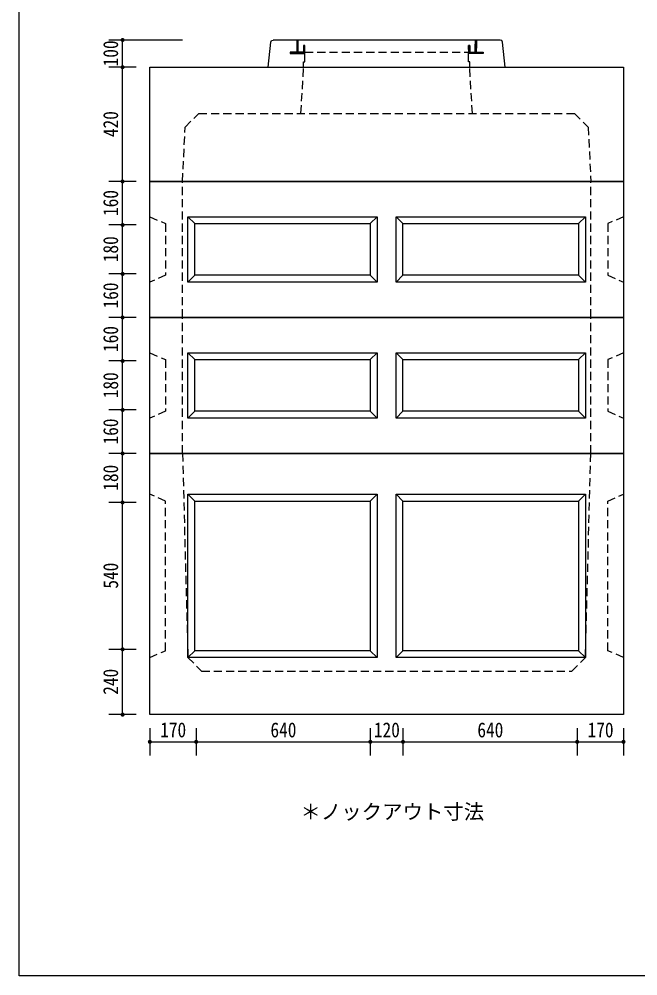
# Model space of a CAD drawing. Units: millimetres, scale not verified. Extents: x -4654 to 4706, y -3533 to 3388.
# Drawn here: x -4654 to -2381, y -3533 to -16 of the extents above; entities that cross this region are included whole.
import ezdxf
from ezdxf.enums import TextEntityAlignment as Align

# ---------------------------------------------------------------- set-up
doc = ezdxf.new("R2010")
doc.units = ezdxf.units.MM
doc.header["$LTSCALE"] = 25
doc.linetypes.add('DASHED1', pattern=[1.8, 1.2, -0.6])
doc.layers.add('0-0_レイヤ_1', color=7, linetype='Continuous')
doc.layers.add('0-9_レイヤ10', color=7, linetype='Continuous')
doc.styles.add('HG丸ｺﾞｼｯｸM-PRO', font='')
doc.styles.add('ＭＳ ゴシック', font='')
doc.styles.get('HG丸ｺﾞｼｯｸM-PRO').set_extended_font_data('HG丸ｺﾞｼｯｸM-PRO')
doc.styles.get('ＭＳ ゴシック').set_extended_font_data('MS Gothic')

msp = doc.modelspace()

# ---------------------------------------------------------------- hatches: boundary and pattern name
at = {"layer": '0-9_レイヤ10'}
for points in [[(-4266.62, -92.5, 1), (-4281.62, -92.5, 1)], [(-4266.62, -192.5, 1), (-4281.62, -192.5, 1)], [(-4266.62, -612.5, 1), (-4281.62, -612.5, 1)], [(-4266.62, -772.5, 1), (-4281.62, -772.5, 1)], [(-4266.62, -952.5, 1), (-4281.62, -952.5, 1)], [(-4266.62, -1112.5, 1), (-4281.62, -1112.5, 1)], [(-4266.62, -1272.5, 1), (-4281.62, -1272.5, 1)], [(-4266.62, -1452.5, 1), (-4281.62, -1452.5, 1)], [(-4266.62, -1612.5, 1), (-4281.62, -1612.5, 1)], [(-4266.62, -1792.5, 1), (-4281.62, -1792.5, 1)], [(-4266.62, -2332.5, 1), (-4281.62, -2332.5, 1)], [(-4266.62, -2572.5, 1), (-4281.62, -2572.5, 1)], [(-4166.62, -2672.5, 1), (-4181.62, -2672.5, 1)], [(-3996.62, -2672.5, 1), (-4011.62, -2672.5, 1)], [(-3356.62, -2672.5, 1), (-3371.62, -2672.5, 1)], [(-3236.62, -2672.5, 1), (-3251.62, -2672.5, 1)], [(-2596.62, -2672.5, 1), (-2611.62, -2672.5, 1)], [(-2426.62, -2672.5, 1), (-2441.62, -2672.5, 1)]]:
    msp.add_hatch(color=256, dxfattribs=at).paths.add_polyline_path(points)

# ---------------------------------------------------------------- linework, layer by layer
at = {"layer": '0-0_レイヤ_1'}
for p, q in [((-4654.12, -3532.82), (-4654.12, 3387.5)), ((-3739.12, -192.5), (-3729.12, -100)), ((-2886.62, -92.5), (-3721.62, -92.5)), ((-3634.12, -95), (-3629.12, -95)), ((-3634.12, -97.5), (-3629.12, -97.5)), ((-3634.12, -100), (-3629.12, -100)), ((-3634.12, -102.5), (-3629.12, -102.5)), ((-3634.12, -105), (-3629.12, -105)), ((-2979.12, -95), (-2974.12, -95)), ((-2979.12, -97.5), (-2974.12, -97.5)), ((-2979.12, -100), (-2974.12, -100)), ((-2979.12, -102.5), (-2974.12, -102.5)), ((-2979.12, -105), (-2974.12, -105)), ((-3659.12, -140), (-3609.12, -140)), ((-3634.12, -107.5), (-3629.12, -107.5)), ((-3634.12, -110), (-3629.12, -110)), ((-3634.12, -112.5), (-3629.12, -112.5)), ((-3634.12, -115), (-3629.12, -115)), ((-3634.12, -117.5), (-3629.12, -117.5)), ((-3634.12, -120), (-3629.12, -120)), ((-3634.12, -122.5), (-3629.12, -122.5)), ((-3634.12, -125), (-3629.12, -125)), ((-3634.12, -127.5), (-3629.12, -127.5)), ((-3634.12, -130), (-3629.12, -130)), ((-3634.12, -132.5), (-3629.12, -132.5)), ((-3634.12, -135), (-3629.12, -135)), ((-3634.12, -137.5), (-3629.12, -137.5)), ((-3609.12, -112.5), (-3604.12, -112.5)), ((-3609.12, -115), (-3604.12, -115)), ((-3609.12, -117.5), (-3604.12, -117.5)), ((-3609.12, -120), (-3604.12, -120)), ((-3609.12, -122.5), (-3604.12, -122.5)), ((-3609.12, -125), (-3604.12, -125)), ((-3609.12, -127.5), (-3604.12, -127.5)), ((-3609.12, -130), (-3604.12, -130)), ((-3609.12, -132.5), (-3604.12, -132.5)), ((-3609.12, -135), (-3604.12, -135)), ((-3609.12, -137.5), (-3604.12, -137.5)), ((-3609.12, -140), (-3604.12, -140)), ((-3004.12, -112.5), (-2999.12, -112.5)), ((-3004.12, -115), (-2999.12, -115)), ((-3004.12, -117.5), (-2999.12, -117.5)), ((-3004.12, -120), (-2999.12, -120)), ((-3004.12, -122.5), (-2999.12, -122.5)), ((-3004.12, -125), (-2999.12, -125)), ((-3004.12, -127.5), (-2999.12, -127.5)), ((-3004.12, -130), (-2999.12, -130)), ((-3004.12, -132.5), (-2999.12, -132.5)), ((-3004.12, -135), (-2999.12, -135)), ((-3004.12, -137.5), (-2949.12, -137.5)), ((-3004.12, -140), (-2949.12, -140)), ((-2979.12, -107.5), (-2974.12, -107.5)), ((-2979.12, -110), (-2974.12, -110)), ((-2979.12, -112.5), (-2974.12, -112.5)), ((-2979.12, -115), (-2974.12, -115)), ((-2979.12, -117.5), (-2974.12, -117.5)), ((-2979.12, -120), (-2974.12, -120)), ((-2979.12, -122.5), (-2974.12, -122.5)), ((-2979.12, -125), (-2974.12, -125)), ((-2979.12, -127.5), (-2974.12, -127.5)), ((-2979.12, -130), (-2974.12, -130)), ((-2979.12, -132.5), (-2974.12, -132.5)), ((-2979.12, -135), (-2974.12, -135)), ((-3659.12, -142.5), (-3609.12, -142.5)), ((-3609.12, -142.5), (-3604.12, -142.5)), ((-4174.12, -192.5), (-2434.12, -192.5)), ((-4174.12, -612.5), (-4174.12, -192.5)), ((-4094.12, -192.5), (-3224.12, -192.5)), ((-2434.12, -192.5), (-2434.12, -612.5)), ((-4174.12, -612.5), (-2434.12, -612.5)), ((-4174.12, -1112.5), (-4174.12, -612.5)), ((-2434.12, -612.5), (-4174.12, -612.5)), ((-4174.12, -612.5), (-2434.12, -612.5)), ((-4174.12, -1112.5), (-4174.12, -612.5)), ((-2434.12, -612.5), (-2434.12, -1112.5)), ((-4034.12, -742.5), (-4009.12, -767.5)), ((-4034.12, -742.5), (-3339.12, -742.5)), ((-4034.12, -982.5), (-4034.12, -742.5)), ((-4034.12, -742.5), (-3339.12, -742.5)), ((-4034.12, -982.5), (-4034.12, -742.5)), ((-4009.12, -767.5), (-3364.12, -767.5)), ((-4009.12, -957.5), (-4009.12, -767.5)), ((-4009.12, -957.5), (-4009.12, -767.5)), ((-3339.12, -742.5), (-3364.12, -767.5)), ((-3364.12, -767.5), (-3364.12, -957.5)), ((-3339.12, -742.5), (-3339.12, -982.5)), ((-3269.12, -742.5), (-3244.12, -767.5)), ((-3269.12, -742.5), (-2574.12, -742.5)), ((-3269.12, -982.5), (-3269.12, -742.5)), ((-3244.12, -767.5), (-2599.12, -767.5)), ((-3244.12, -957.5), (-3244.12, -767.5)), ((-2599.12, -767.5), (-2574.12, -742.5)), ((-2599.12, -767.5), (-2599.12, -957.5)), ((-2574.12, -742.5), (-2574.12, -982.5)), ((-4034.12, -982.5), (-4009.12, -957.5)), ((-3339.12, -982.5), (-4034.12, -982.5)), ((-3364.12, -957.5), (-4009.12, -957.5)), ((-3339.12, -982.5), (-3364.12, -957.5)), ((-3269.12, -982.5), (-3244.12, -957.5)), ((-2574.12, -982.5), (-3269.12, -982.5)), ((-2599.12, -957.5), (-3244.12, -957.5)), ((-2574.12, -982.5), (-2599.12, -957.5)), ((-4174.12, -1112.5), (-2434.12, -1112.5)), ((-4174.12, -1612.5), (-4174.12, -1112.5)), ((-2434.12, -1112.5), (-4174.12, -1112.5)), ((-4174.12, -1112.5), (-2434.12, -1112.5)), ((-4174.12, -1612.5), (-4174.12, -1112.5)), ((-2434.12, -1112.5), (-4174.12, -1112.5)), ((-4174.12, -1112.5), (-2434.12, -1112.5)), ((-2434.12, -1112.5), (-2434.12, -1612.5)), ((-4034.12, -1242.5), (-4009.12, -1267.5)), ((-4034.12, -1242.5), (-3339.12, -1242.5)), ((-4034.12, -1482.5), (-4034.12, -1242.5)), ((-4034.12, -1242.5), (-3339.12, -1242.5)), ((-4034.12, -1482.5), (-4034.12, -1242.5)), ((-3339.12, -1242.5), (-3364.12, -1267.5)), ((-3339.12, -1242.5), (-3339.12, -1482.5)), ((-3269.12, -1242.5), (-3244.12, -1267.5)), ((-3269.12, -1242.5), (-2574.12, -1242.5)), ((-3269.12, -1482.5), (-3269.12, -1242.5)), ((-2599.12, -1267.5), (-2574.12, -1242.5)), ((-2574.12, -1242.5), (-2574.12, -1482.5)), ((-4009.12, -1267.5), (-3364.12, -1267.5)), ((-4009.12, -1457.5), (-4009.12, -1267.5)), ((-4009.12, -1457.5), (-4009.12, -1267.5)), ((-3364.12, -1267.5), (-3364.12, -1457.5)), ((-3244.12, -1267.5), (-2599.12, -1267.5)), ((-3244.12, -1457.5), (-3244.12, -1267.5)), ((-2599.12, -1267.5), (-2599.12, -1457.5)), ((-4034.12, -1482.5), (-4009.12, -1457.5)), ((-3364.12, -1457.5), (-4009.12, -1457.5)), ((-3339.12, -1482.5), (-3364.12, -1457.5)), ((-3269.12, -1482.5), (-3244.12, -1457.5)), ((-2599.12, -1457.5), (-3244.12, -1457.5)), ((-2574.12, -1482.5), (-2599.12, -1457.5)), ((-3339.12, -1482.5), (-4034.12, -1482.5)), ((-2574.12, -1482.5), (-3269.12, -1482.5)), ((-4174.12, -1612.5), (-2434.12, -1612.5)), ((-4174.12, -2572.5), (-4174.12, -1612.5)), ((-2434.12, -1612.5), (-4174.12, -1612.5)), ((-2434.12, -1612.5), (-2434.12, -2572.5)), ((-4034.12, -1762.5), (-4009.12, -1787.5)), ((-4034.12, -2362.5), (-4034.12, -1762.5)), ((-4034.12, -1762.5), (-3339.12, -1762.5)), ((-4009.12, -1787.5), (-3364.12, -1787.5)), ((-3364.12, -1787.5), (-3339.12, -1762.5)), ((-3364.12, -1787.5), (-3364.12, -2337.5)), ((-3339.12, -1762.5), (-3339.12, -2362.5)), ((-3269.12, -1762.5), (-3244.12, -1787.5)), ((-3269.12, -2362.5), (-3269.12, -1762.5)), ((-3269.12, -1762.5), (-2574.12, -1762.5)), ((-3244.12, -2337.5), (-3244.12, -1787.5)), ((-3244.12, -1787.5), (-2599.12, -1787.5)), ((-2599.12, -1787.5), (-2574.12, -1762.5)), ((-2599.12, -1787.5), (-2599.12, -2337.5)), ((-2574.12, -1762.5), (-2574.12, -2362.5)), ((-3364.12, -2337.5), (-4009.12, -2337.5)), ((-3339.12, -2362.5), (-3364.12, -2337.5)), ((-3269.12, -2362.5), (-3244.12, -2337.5)), ((-2599.12, -2337.5), (-3244.12, -2337.5)), ((-2574.12, -2362.5), (-2599.12, -2337.5)), ((-3339.12, -2362.5), (-4034.12, -2362.5)), ((-2574.12, -2362.5), (-3269.12, -2362.5)), ((-2434.12, -2572.5), (-4174.12, -2572.5))]:
    msp.add_line(p, q, dxfattribs=at)
at = {"layer": '0-0_レイヤ_1', "linetype": 'DASHED1'}
for p, q in [((-3604.12, -137.5), (-3004.12, -137.5)), ((-3619.18, -362.5), (-3609.18, -192.5)), ((-2989.18, -362.5), (-2999.18, -192.5)), ((-4044.12, -412.5), (-3994.12, -362.5)), ((-3994.12, -362.5), (-2614.12, -362.5)), ((-2614.12, -362.5), (-2564.12, -412.5)), ((-4054.12, -612.5), (-4044.12, -412.5)), ((-4054.12, -612.5), (-4044.12, -412.5)), ((-2564.12, -412.5), (-2554.12, -612.5)), ((-4054.12, -1112.5), (-4054.12, -612.5)), ((-4054.12, -1112.5), (-4054.12, -612.5)), ((-2554.12, -1112.5), (-2554.12, -612.5)), ((-4174.12, -742.5), (-4116.12, -767.5)), ((-4174.12, -742.5), (-4116.12, -767.5)), ((-4116.12, -767.5), (-4116.12, -957.5)), ((-4116.12, -767.5), (-4116.12, -957.5)), ((-2434.12, -742.5), (-2492.12, -767.5)), ((-2492.12, -767.5), (-2492.12, -957.5)), ((-4116.12, -957.5), (-4174.12, -982.5)), ((-2492.12, -957.5), (-2434.12, -982.5)), ((-4054.12, -1612.5), (-4054.12, -1112.5)), ((-4054.12, -1612.5), (-4054.12, -1112.5)), ((-2554.12, -1612.5), (-2554.12, -1112.5)), ((-4174.12, -1242.5), (-4116.12, -1267.5)), ((-4174.12, -1242.5), (-4116.12, -1267.5)), ((-2434.12, -1242.5), (-2492.12, -1267.5)), ((-4116.12, -1267.5), (-4116.12, -1457.5)), ((-4116.12, -1267.5), (-4116.12, -1457.5)), ((-2492.12, -1267.5), (-2492.12, -1457.5)), ((-4116.12, -1457.5), (-4174.12, -1482.5)), ((-2492.12, -1457.5), (-2434.12, -1482.5)), ((-4054.12, -1612.5), (-4034.12, -2362.5)), ((-2574.12, -2362.5), (-2554.12, -1612.5)), ((-4116.12, -1787.5), (-4174.12, -1762.5)), ((-4116.12, -2337.5), (-4116.12, -1787.5)), ((-2492.12, -1787.5), (-2434.12, -1762.5)), ((-2492.12, -2337.5), (-2492.12, -1787.5)), ((-4174.12, -2362.5), (-4116.12, -2337.5)), ((-2434.12, -2362.5), (-2492.12, -2337.5)), ((-4034.12, -2362.5), (-3984.12, -2412.5)), ((-2624.12, -2412.5), (-2574.12, -2362.5)), ((-3984.12, -2412.5), (-2624.12, -2412.5))]:
    msp.add_line(p, q, dxfattribs=at)
at = {"layer": '0-0_レイヤ_1'}
for points in [[(-4654.12, 3387.5), (4705.88, 3387.5), (4705.88, -3532.82), (-4654.12, -3532.82)], [(-3739.12, -192.5), (-2869.12, -192.5), (-2879.12, -100)], [(-3729.12, -100), (-3727.11, -94.68), (-3721.62, -92.5)], [(-3629.12, -137.5), (-3629.12, -92.5), (-3634.12, -92.5), (-3634.12, -137.5)], [(-2879.12, -100), (-2881.57, -94.35), (-2886.62, -92.5)], [(-3609.12, -137.5), (-3659.12, -137.5), (-3659.12, -142.5), (-3609.12, -142.5)], [(-2434.12, -612.5), (-4174.12, -612.5), (-4174.12, -192.5)], [(-4034.12, -742.5), (-4009.12, -767.5), (-3364.12, -767.5)], [(-4034.12, -1242.5), (-4009.12, -1267.5), (-3364.12, -1267.5)], [(-4034.12, -2362.5), (-4009.12, -2337.5), (-4009.12, -1787.5)]]:
    msp.add_lwpolyline(points, dxfattribs=at)
at = {"layer": '0-0_レイヤ_1', "linetype": 'DASHED1'}
for points in [[(-3609.12, -192.5), (-3609.12, -172.5), (-3604.12, -172.5), (-3604.12, -112.5), (-3609.12, -112.5), (-3609.12, -137.5), (-3629.12, -137.5), (-3629.12, -92.5), (-3634.12, -92.5), (-3634.12, -137.5), (-3659.12, -137.5), (-3659.12, -142.5), (-3604.12, -142.5)], [(-2999.12, -192.5), (-2999.12, -172.5), (-3004.12, -172.5), (-3004.12, -112.5), (-2999.12, -112.5), (-2999.12, -137.5), (-2979.12, -137.5), (-2979.12, -92.5), (-2974.12, -92.5), (-2974.12, -137.5), (-2949.12, -137.5), (-2949.12, -142.5), (-3004.12, -142.5)]]:
    msp.add_lwpolyline(points, dxfattribs=at)
at = {"layer": '0-0_レイヤ_1'}
for points in [[(-2979.12, -137.5), (-2974.12, -137.5), (-2974.12, -92.5), (-2979.12, -92.5)], [(-3604.12, -142.5), (-3604.12, -112.5), (-3609.12, -112.5), (-3609.12, -142.5)], [(-3004.12, -137.5), (-2999.12, -137.5), (-2999.12, -112.5), (-3004.12, -112.5)], [(-3004.12, -137.5), (-2949.12, -137.5), (-2949.12, -142.5), (-3004.12, -142.5)]]:
    msp.add_lwpolyline(points, close=True, dxfattribs=at)
at = {"layer": '0-9_レイヤ10'}
for p, q in [((-4054.12, -92.5), (-4324.12, -92.5)), ((-4274.12, -192.5), (-4274.12, -92.5)), ((-4224.12, -192.5), (-4324.12, -192.5)), ((-4274.12, -612.5), (-4274.12, -192.5)), ((-4224.12, -612.5), (-4324.12, -612.5)), ((-4274.12, -772.5), (-4274.12, -612.5)), ((-4224.12, -772.5), (-4324.12, -772.5)), ((-4274.12, -952.5), (-4274.12, -772.5)), ((-4224.12, -952.5), (-4324.12, -952.5)), ((-4274.12, -1112.5), (-4274.12, -952.5)), ((-4224.12, -1112.5), (-4324.12, -1112.5)), ((-4274.12, -1272.5), (-4274.12, -1112.5)), ((-4224.12, -1272.5), (-4324.12, -1272.5)), ((-4274.12, -1452.5), (-4274.12, -1272.5)), ((-4224.12, -1452.5), (-4324.12, -1452.5)), ((-4274.12, -1612.5), (-4274.12, -1452.5)), ((-4224.12, -1612.5), (-4324.12, -1612.5)), ((-4274.12, -1792.5), (-4274.12, -1612.5)), ((-4224.12, -1792.5), (-4324.12, -1792.5)), ((-4274.12, -2332.5), (-4274.12, -1792.5)), ((-4224.12, -2332.5), (-4324.12, -2332.5)), ((-4274.12, -2572.5), (-4274.12, -2332.5)), ((-4224.12, -2572.5), (-4324.12, -2572.5)), ((-4174.12, -2622.5), (-4174.12, -2722.5)), ((-4004.12, -2622.5), (-4004.12, -2722.5)), ((-3364.12, -2622.5), (-3364.12, -2722.5)), ((-3244.12, -2622.5), (-3244.12, -2722.5)), ((-2604.12, -2622.5), (-2604.12, -2722.5)), ((-2434.12, -2622.5), (-2434.12, -2722.5)), ((-4174.12, -2672.5), (-4004.12, -2672.5)), ((-4004.12, -2672.5), (-3364.12, -2672.5)), ((-3364.12, -2672.5), (-3244.12, -2672.5)), ((-3244.12, -2672.5), (-2604.12, -2672.5)), ((-2604.12, -2672.5), (-2434.12, -2672.5))]:
    msp.add_line(p, q, dxfattribs=at)

# ---------------------------------------------------------------- texts
at = {"layer": '0-9_レイヤ10', "style": 'ＭＳ ゴシック', "width": 0.85}
for s, p in [('100', (-4274.12, -189.37)), ('420', (-4274.12, -449.37)), ('160', (-4274.12, -739.37)), ('180', (-4274.12, -909.37)), ('160', (-4274.12, -1079.37)), ('160', (-4274.12, -1239.37)), ('180', (-4274.12, -1409.37)), ('160', (-4274.12, -1579.37)), ('180', (-4274.12, -1749.37)), ('540', (-4274.12, -2109.37)), ('240', (-4274.12, -2499.38))]:
    msp.add_text(s, height=54.99, rotation=90, dxfattribs=at).set_placement(p, align=Align.BOTTOM_LEFT)
for s, p in [('170', (-4136, -2672.5)), ('640', (-3731, -2672.5)), ('120', (-3351, -2672.5)), ('640', (-2971, -2672.5)), ('170', (-2566, -2672.5))]:
    msp.add_text(s, height=54.99, dxfattribs=at).set_placement(p, align=Align.BOTTOM_LEFT)
at = {"layer": '0-9_レイヤ10', "style": 'HG丸ｺﾞｼｯｸM-PRO'}
msp.add_text('＊ノックアウト寸法', height=54.99, dxfattribs=at).set_placement((-3620.96, -2973.39), align=Align.BOTTOM_LEFT)

doc.saveas('drawing.dxf')
